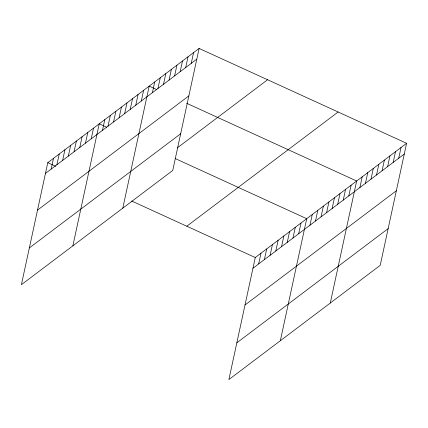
<?xml version="1.0" encoding="UTF-8"?>
<svg xmlns="http://www.w3.org/2000/svg" width="428" height="428" viewBox="0 0 428 428"><rect width="100%" height="100%" fill="white"/><g stroke="black" fill="none" stroke-linecap="round" stroke-linejoin="round"><path stroke-width="0.64" d="M199.116 48.434L47.786 162.656L21.4 284.69L172.73 170.467L199.116 48.434L406.6 143.31L380.214 265.344L228.884 379.566L255.27 257.533L406.6 143.31M51.183 169.065L53.5 158.339M56.903 164.748L59.219 154.026M62.616 160.436L64.938 149.709M68.336 156.118L70.652 145.397M74.049 151.806L76.371 141.079M79.769 147.489L82.085 136.762M85.482 143.177L87.804 132.45M91.201 138.859L93.518 128.133M72.851 245.854L99.237 123.82L106.716 127.239M102.469 130.358L104.785 119.631M108.017 126.169L110.333 115.442M113.564 121.98L115.886 111.253M119.112 117.791L121.434 107.07M124.66 113.602L126.982 102.881M130.214 109.418L132.53 98.691M135.762 105.229L138.078 94.502M141.31 101.04L143.626 90.313M122.793 208.163L149.179 86.124L156.659 89.548M152.405 92.662L154.727 81.941M157.953 88.478L160.275 77.752M163.507 84.289L165.823 73.562M169.055 80.1L171.371 69.373M174.603 75.911L176.919 65.184M180.151 71.722L182.467 60.995M185.699 67.533L188.02 56.812M191.246 63.349L193.568 52.623M258.667 263.942L260.984 253.216M264.386 259.625L266.703 248.903M270.1 255.313L272.422 244.586M275.819 250.995L278.136 240.269M281.533 246.683L283.855 235.956M287.252 242.366L289.569 231.639M292.966 238.054L295.288 227.327M298.685 233.736L301.007 223.009M280.335 340.731L306.721 218.697L175.416 158.654M309.952 225.235L312.269 214.508M315.5 221.046L317.817 210.319M321.048 216.857L323.37 206.13M326.596 212.668L328.918 201.941M332.144 208.479L334.466 197.757M337.697 204.295L340.014 193.568M343.245 200.106L345.562 189.379M348.793 195.917L351.11 185.19M330.277 303.04L356.663 181.001L186.576 103.228M359.889 187.539L362.211 176.818M365.437 183.35L367.759 172.628M370.99 179.166L373.307 168.439M376.538 174.977L378.855 164.25M382.086 170.788L384.403 160.061M387.634 166.599L389.956 155.872M393.182 162.41L395.504 151.689M398.73 158.221L401.052 147.5M45.464 173.377L196.8 59.16M37.525 210.111L188.855 95.893M29.339 247.956L180.675 133.739M177.294 147.895L267.586 79.742M186.801 226.219L338.131 112.002M252.948 268.254L404.283 154.037M245.009 304.987L396.339 190.77M236.823 342.833L388.159 228.611M47.786 162.656L55.838 166.337M131.669 201.01L255.27 257.533"/></g></svg>
